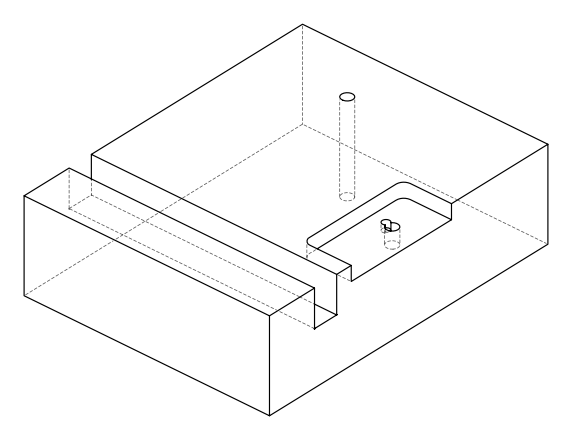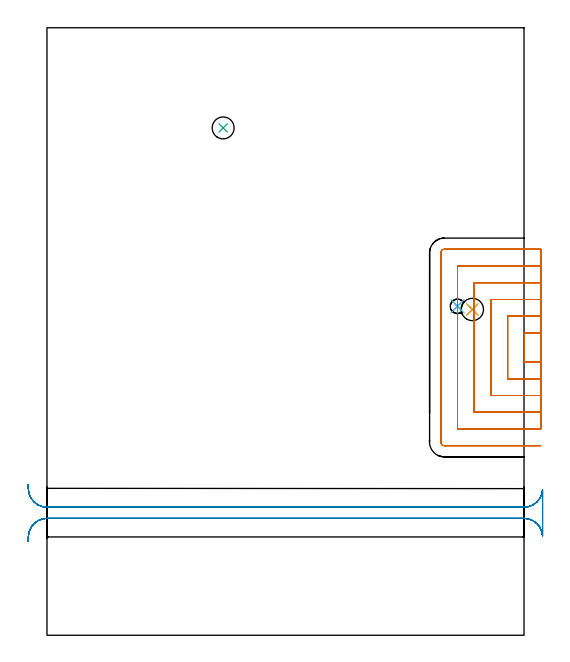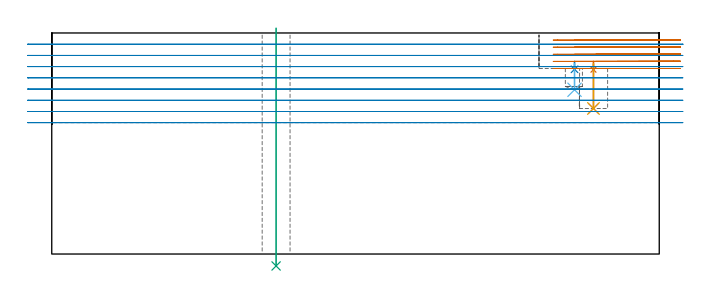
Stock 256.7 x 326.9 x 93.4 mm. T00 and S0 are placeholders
(PLAN: 8 operations, 6 tool changes, 24.3 min)
(1 SPOT_DRILL | STEP1POCKET | NXT0321_9005460120000 | 0.03 min | 1596 mm3)
(2 SPOT_DRILL_1 | STEP1POCKET_1 | NXT0321_9005460120000 | 0.03 min | 1262 mm3)
(3 DRILL_THROUGH_HOLE_FROM_SOLID_MATERIAL | STEP1HOLE | UGT0301_513 | 0.4 min | 10189 mm3)
(4 DRILL_BLIND_HOLE_INTO_CENTER | STEP1POCKET | NXT0301_049 | 0.08 min | 776 mm3)
(5 DRILL_TO_ENLARGE_BLIND_HOLE | STEP1POCKET | UGT0301_373 | 0.08 min | 1224 mm3)
(6 DRILL_BLIND_HOLE_INTO_CENTER_1 | STEP1POCKET_1 | NXT0301_049 | 0.05 min | 356 mm3)
(7 MILL_SLOT | SLOT_PARTIAL_RECTANGULAR | NXT0201_011 | Follow Part, ap 3, ae 75% | 13.84 min | 86329 mm3)
(8 MILL_RECTANGULAR_SLOT | SLOT_RECTANGULAR | UGT0201_094 | Follow Part, ap 5, ae 75% | 9.8 min | 253007 mm3)
(TOOL NXT0321_9005460120000 | NC Spot Drill, 142deg, 12mm, Carbide, Uncoated | D12 PA142 FL30 Z2)
(TOOL UGT0301_513 | Carbide Drill 11.8 mm | D11.8 PA118 FL94 Z2)
(TOOL NXT0301_049 | Carbide Drill 7.8mm [860.1-0780-039A1-MM 2214] | D7.8 PA140 FL53 Z2)
(TOOL UGT0301_373 | Twist Drill Flat Bottom 12 mm | D12 PA180 FL101 Z2)
(TOOL NXT0201_011 | ENDMILL 12mm [2P460-1200-NA 1630] | D12 FL38 Z6)
(TOOL UGT0201_094 | End mill 20 mm | D20 FL38 Z4)
(OP 1 SPOT_DRILL)
G17 G21 G94 G90
T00 M6
G54
G17 G0 G90 X228.9 Y175.3 S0 M3
G43 Z103.4 H0
G94 G81 G98 Z77.879 F250. R81.4
G80
M5
M2
(OP 2 SPOT_DRILL_1)
G17 G21 G94 G90
T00 M6
G54
G17 G0 G90 X220.9 Y177. S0 M3
G43 Z103.4 H0
G94 G81 G98 Z78.056 F250. R81.4
G80
M5
M2
(OP 3 DRILL_THROUGH_HOLE_FROM_SOLID_MATERIAL)
G17 G21 G94 G90
T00 M6
G54
G17 G0 G90 X94.8 Y273. S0 M3
G43 Z103.4 H0
G94 G81 G98 Z-5.045 F250. R95.4
G80
M5
M2
(OP 4 DRILL_BLIND_HOLE_INTO_CENTER)
G17 G21 G94 G90
T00 M6
G54
G17 G0 G90 X228.9 Y175.3 S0 M3
G43 Z103.4 H1
G94 G81 G98 Z61.5 F250. R80.4
G80
M5
M2
(OP 5 DRILL_TO_ENLARGE_BLIND_HOLE)
G17 G21 G94 G90
T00 M6
G54
G17 G0 G90 X228.9 Y175.3 S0 M3
G43 Z103.4 H0
G94 G81 G98 Z61.5 F250. R80.4
G80
M5
M2
(OP 6 DRILL_BLIND_HOLE_INTO_CENTER_1)
G17 G21 G94 G90
T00 M6
G54
G17 G0 G90 X220.9 Y177. S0 M3
G43 Z103.4 H1
G94 G81 G98 Z69.4 F250. R80.4
G80
M5
M2
(OP 7 MILL_SLOT)
G17 G21 G94 G90
T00 M6
G54
G17 G0 G90 X265.7 Y162.7 S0 M3
G43 Z103.4 H1
Z90.4
G94 G1 X262.7 F250.
X256.9 F500.
Y147.
X262.7
X265.7 F250.
Y171.7
X262.7
X247.9 F500.
Y138.
X262.7
X265.7 F250.
Y180.7
X262.7
X238.9 F500.
Y129.
X262.7
X265.7 F250.
Y189.7
X262.7
X229.9 F500.
Y120.
X262.7
X265.7 F250.
Y198.7
X262.7
X220.9 F500.
Y111.
X262.7
X265.7 F250.
Y207.7
X262.7
X213.8 F500.
G3 X211.9 Y205.8 R1.9
G1 Y103.9
G3 X213.8 Y102. R1.9
G1 X262.7
X265.7 F250.
G0 Y162.7 Z87.4
G1 X262.7
X256.9 F500.
Y147.
X262.7
X265.7 F250.
Y171.7
X262.7
X247.9 F500.
Y138.
X262.7
X265.7 F250.
Y180.7
X262.7
X238.9 F500.
Y129.
X262.7
X265.7 F250.
Y189.7
X262.7
X229.9 F500.
Y120.
X262.7
X265.7 F250.
Y198.7
X262.7
X220.9 F500.
Y111.
X262.7
X265.7 F250.
Y207.7
X262.7
X213.8 F500.
G3 X211.9 Y205.8 R1.9
G1 Y103.9
G3 X213.8 Y102. R1.9
G1 X262.7
X265.7 F250.
G0 Y162.7 Z84.4
G1 X262.7
X256.9 F500.
Y147.
X262.7
X265.7 F250.
Y171.7
X262.7
X247.9 F500.
Y138.
X262.7
X265.7 F250.
Y180.7
X262.7
X238.9 F500.
Y129.
X262.7
X265.7 F250.
Y189.7
X262.7
X229.9 F500.
Y120.
X262.7
X265.7 F250.
Y198.7
X262.7
X220.9 F500.
Y111.
X262.7
X265.7 F250.
Y207.7
X262.7
X213.8 F500.
G3 X211.9 Y205.8 R1.9
G1 Y103.9
G3 X213.8 Y102. R1.9
G1 X262.7
X265.7 F250.
G0 Y162.7 Z81.4
G1 X262.7
X256.9 F500.
Y147.
X262.7
X265.7 F250.
Y171.7
X262.7
X247.9 F500.
Y138.
X262.7
X265.7 F250.
Y180.7
X262.7
X238.9 F500.
Y129.
X262.7
X265.7 F250.
Y189.7
X262.7
X229.9 F500.
Y120.
X262.7
X265.7 F250.
Y198.7
X262.7
X220.9 F500.
Y111.
X262.7
X265.7 F250.
Y207.7
X262.7
X213.8 F500.
G3 X211.9 Y205.8 R1.9
G1 Y103.9
G3 X213.8 Y102. R1.9
G1 X262.7
X265.7 F250.
G0 Y162.7 Z78.4
G1 X262.7
X256.9 F500.
Y147.
X262.7
X265.7 F250.
Y171.7
X262.7
X247.9 F500.
Y138.
X262.7
X265.7 F250.
Y180.7
X262.7
X238.9 F500.
Y129.
X262.7
X265.7 F250.
Y189.7
X262.7
X229.9 F500.
Y120.
X262.7
X265.7 F250.
Y198.7
X262.7
X220.9 F500.
Y111.
X262.7
X265.7 F250.
Y207.7
X262.7
X213.8 F500.
G3 X211.9 Y205.8 R1.9
G1 Y103.9
G3 X213.8 Y102. R1.9
G1 X262.7
X265.7 F250.
G0 Z103.4
M5
M2
(OP 8 MILL_RECTANGULAR_SLOT)
G17 G21 G94 G90
T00 M6
G54
G17 G0 G90 X-10.202 Y50.683 S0 M3
G43 Z103.4 H0
Z88.662
G94 G1 X-9.97 Y53.674 F250.
G2 X0. Y62.9 R10. F500.
G1 X256.7
G2 X266.69 Y53.347 R10.
G1 X266.7
Y78.453
X266.69
G2 X256.7 Y68.9 R10.
G1 X0.
G2 X-9.97 Y78.126 R10.
G1 X-10.202 Y81.117 F250.
G0 Y50.683 Z83.925
G1 X-9.97 Y53.674
G2 X0. Y62.9 R10. F500.
G1 X256.7
G2 X266.69 Y53.347 R10.
G1 Y78.453
G2 X256.7 Y68.9 R10.
G1 X0.
G2 X-9.97 Y78.126 R10.
G1 X-10.202 Y81.117 F250.
G0 Y50.683 Z79.187
G1 X-9.97 Y53.674
G2 X0. Y62.9 R10. F500.
G1 X256.7
G2 X266.69 Y53.347 R10.
G1 Y78.453
G2 X256.7 Y68.9 R10.
G1 X0.
G2 X-9.97 Y78.126 R10.
G1 X-10.202 Y81.117 F250.
G0 Y50.683 Z74.45
G1 X-9.97 Y53.674
G2 X0. Y62.9 R10. F500.
G1 X256.7
G2 X266.69 Y53.347 R10.
G1 Y78.453
G2 X256.7 Y68.9 R10.
G1 X0.
G2 X-9.97 Y78.126 R10.
G1 X-10.202 Y81.117 F250.
G0 Y50.683 Z69.712
G1 X-9.97 Y53.674
G2 X0. Y62.9 R10. F500.
G1 X256.7
G2 X266.69 Y53.347 R10.
G1 Y78.453
G2 X256.7 Y68.9 R10.
G1 X0.
G2 X-9.97 Y78.126 R10.
G1 X-10.202 Y81.117 F250.
G0 Y50.683 Z64.975
G1 X-9.97 Y53.674
G2 X0. Y62.9 R10. F500.
G1 X256.7
G2 X266.69 Y53.347 R10.
G1 Y78.453
G2 X256.7 Y68.9 R10.
G1 X0.
G2 X-9.97 Y78.126 R10.
G1 X-10.202 Y81.117 F250.
G0 Y50.683 Z60.237
G1 X-9.97 Y53.674
G2 X0. Y62.9 R10. F500.
G1 X256.7
G2 X266.69 Y53.347 R10.
G1 Y78.453
G2 X256.7 Y68.9 R10.
G1 X0.
G2 X-9.97 Y78.126 R10.
G1 X-10.202 Y81.117 F250.
G0 Y50.683 Z55.5
G1 X-9.97 Y53.674
G2 X0. Y62.9 R10. F500.
G1 X256.7
G2 X266.69 Y53.347 R10.
G1 Y78.453
G2 X256.7 Y68.9 R10.
G1 X0.
G2 X-9.97 Y78.126 R10.
G1 X-10.202 Y81.117 F250.
G0 Z103.4
M5
M2
